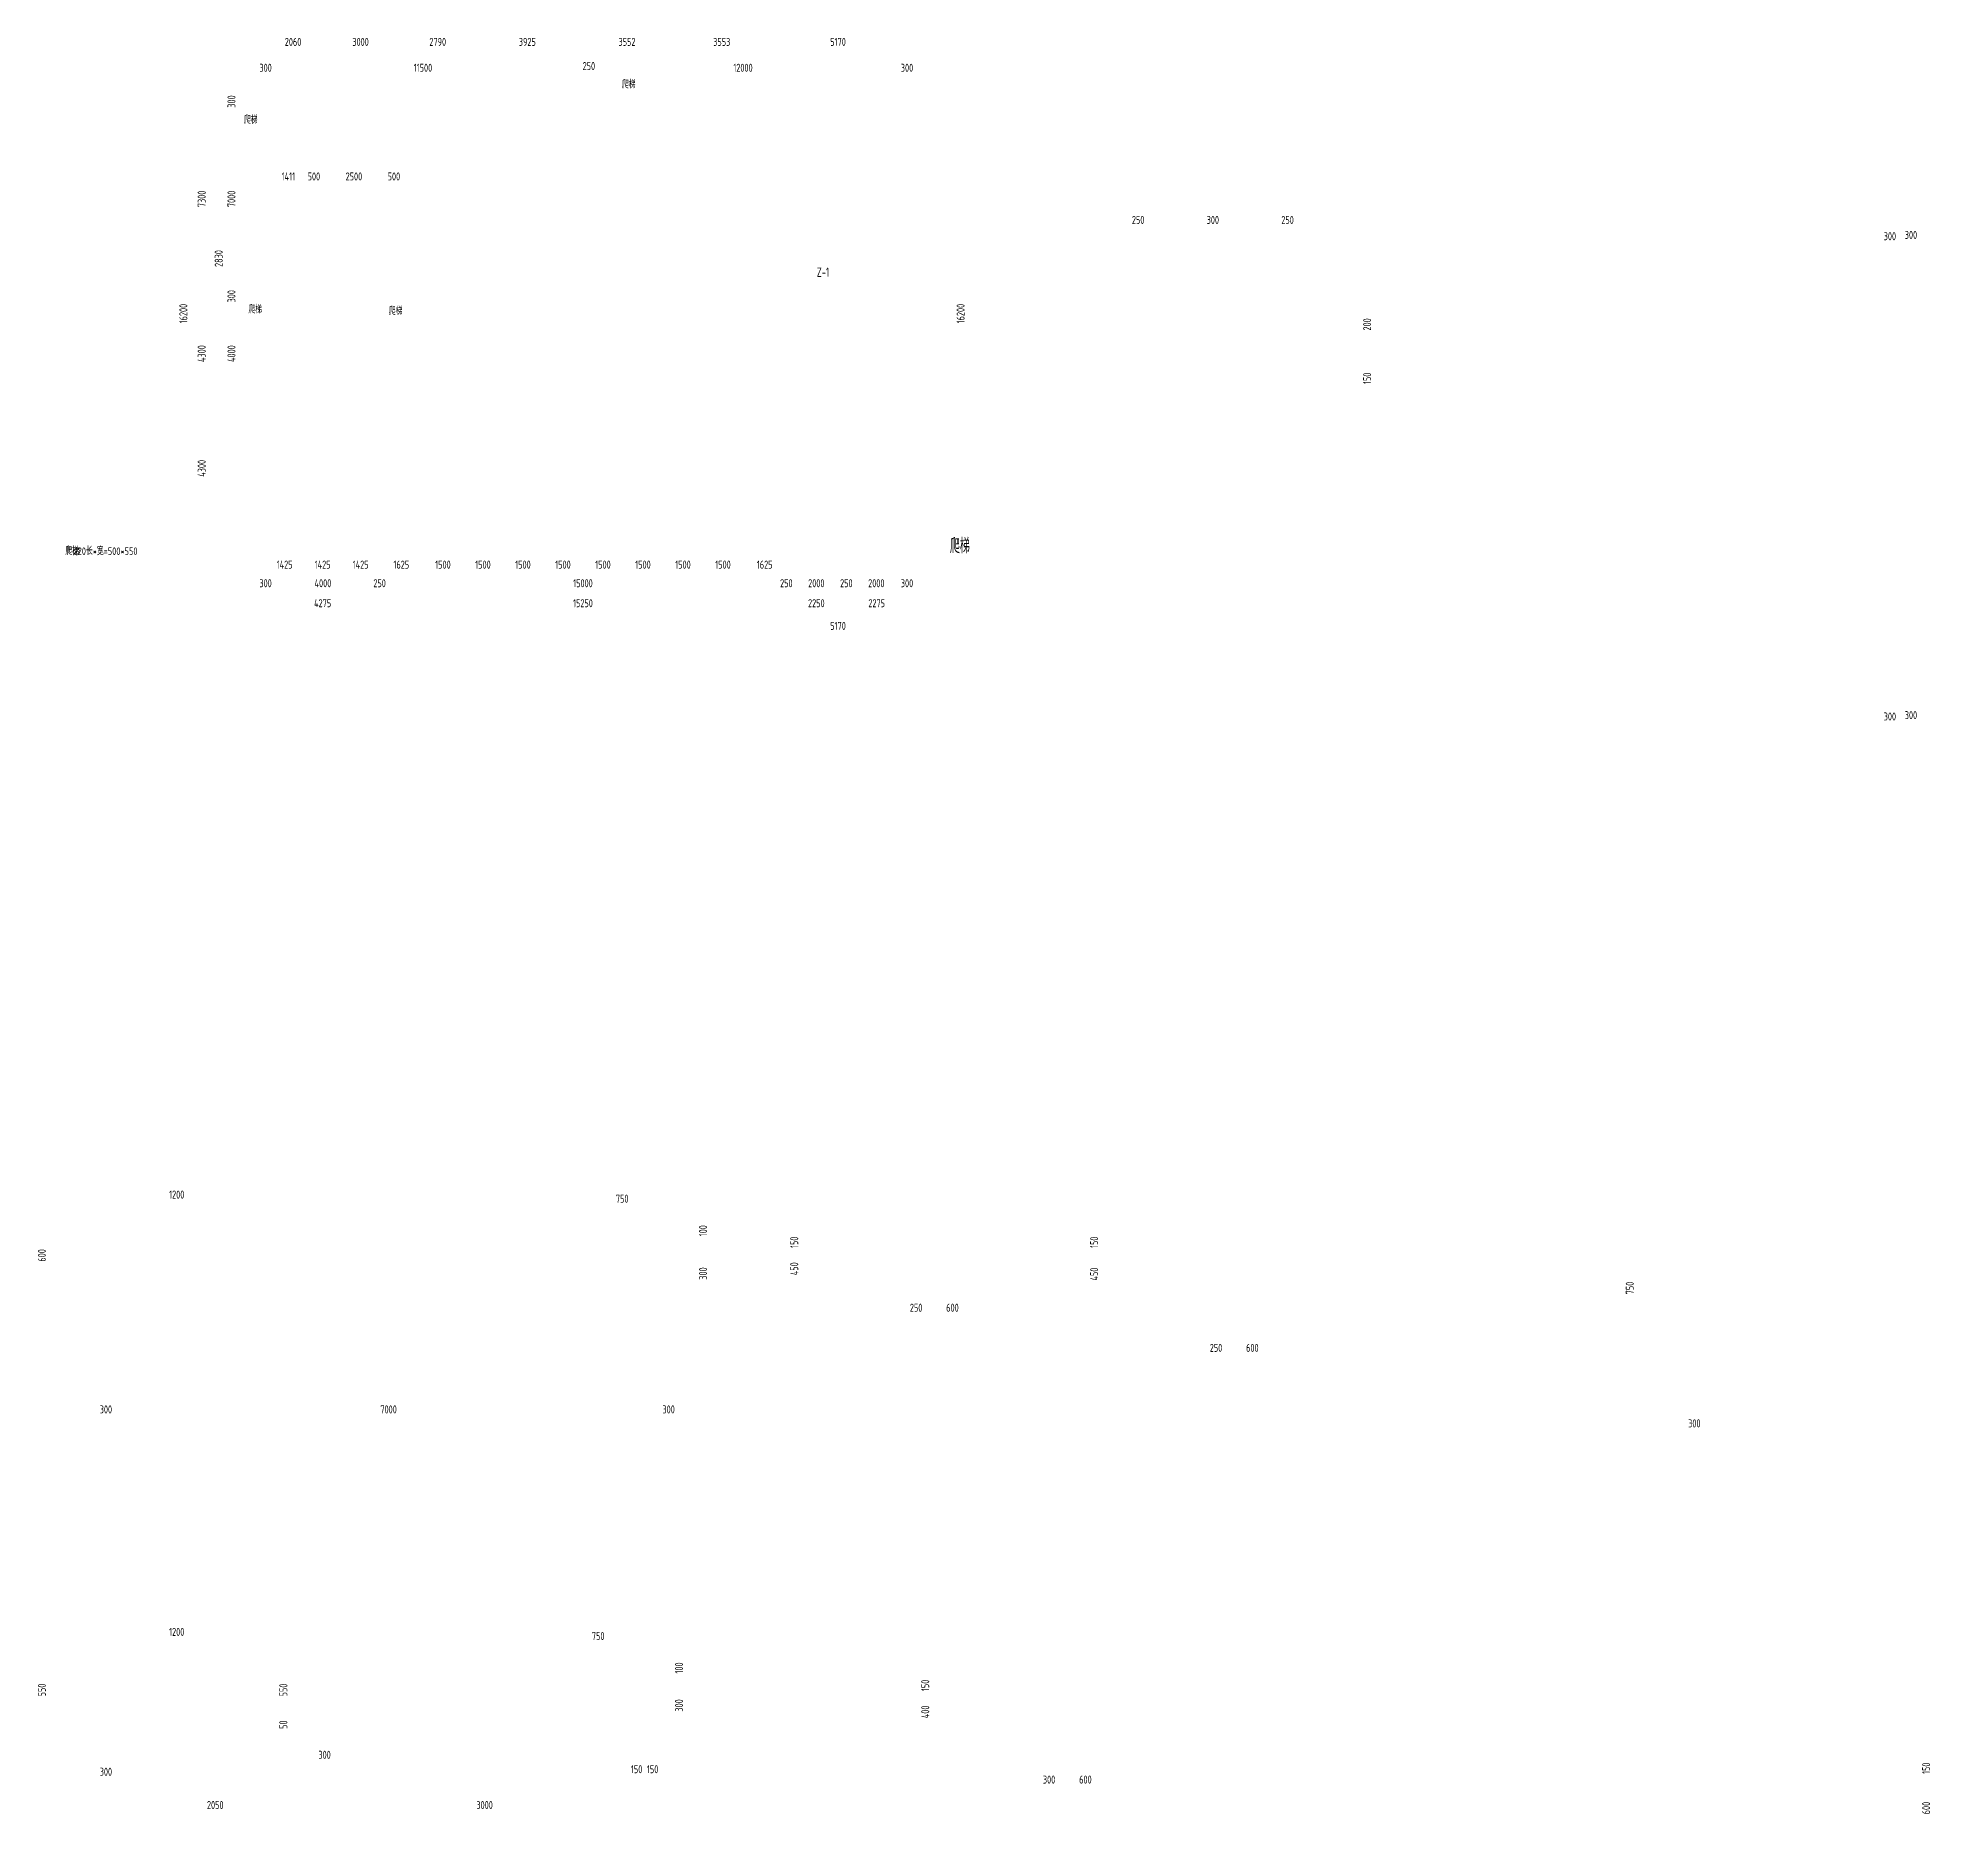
# Model space of a CAD drawing. Extents: x 838828 to 1489448, y 610351 to 848160.
# Drawn here: x 1019808 to 1090762, y 684683 to 751234 of the extents above; entities that cross this region are included whole.
import ezdxf

# ---------------------------------------------------------------- set-up
doc = ezdxf.new("R2010")
doc.units = 0
doc.header["$LTSCALE"] = 1000
doc.header["$MEASUREMENT"] = 0
doc.linetypes.add('DASHDOT', pattern=[1, 0.5, -0.25, 0, -0.25])
doc.layers.add('HATCH', color=8, linetype='CONTINUOUS', lineweight=13)
doc.layers.add('标注', color=8, linetype='CONTINUOUS', lineweight=13)
doc.layers.add('我的标注', color=8, linetype='CONTINUOUS')
doc.styles.add('TSSD_DIMENSION', font='tssdeng.shx', dxfattribs={"width": 0.7, "bigfont": 'tssdchn.shx'})

msp = doc.modelspace()

# ---------------------------------------------------------------- texts
at = {"layer": 'HATCH', "color": 7, "style": 'TSSD_DIMENSION', "width": 0.7}
for s, height, p in [('爬梯', 280, (1041709, 749342)), ('爬梯', 280, (1027536, 748014)), ('Z-1', 350, (1049016, 742274)), ('爬梯', 280, (1027705, 740907)), ('爬梯', 280, (1032968, 740844)), ('爬梯', 560, (1054008, 731914)), ('爬梯', 280, (1020840, 731851)), ('∅', 280, (1021125, 731851)), ('20长*宽=500*550', 280, (1021302, 731851))]:
    msp.add_text(s, height=height, dxfattribs=at).set_placement(p)
at = {"layer": 'HATCH', "color": 7, "ltscale": 0.001, "char_height": 300, "attachment_point": 5, "style": 'TSSD_DIMENSION'}
for s, insert in [('\\A1;250', (1061065, 744409)), ('\\A1;300', (1063866, 744409)), ('\\A1;250', (1066668, 744409))]:
    msp.add_mtext(s, dxfattribs=dict(at, insert=insert))
at = {"layer": 'HATCH', "color": 7, "ltscale": 0.001, "char_height": 300, "attachment_point": 5, "rotation": 90, "style": 'TSSD_DIMENSION'}
for s, insert in [('\\A1;200', (1069651, 740491)), ('\\A1;150', (1069651, 738471))]:
    msp.add_mtext(s, dxfattribs=dict(at, insert=insert))
at = {"layer": '我的标注', "color": 7, "linetype": 'Continuous', "ltscale": 0.001, "char_height": 300, "attachment_point": 5, "style": 'TSSD_DIMENSION'}
for s, insert in [('\\A1;2060', (1029378, 751083)), ('\\A1;3000', (1031909, 751083)), ('\\A1;2790', (1034803, 751083)), ('\\A1;3925', (1038161, 751083)), ('\\A1;3552', (1041899, 751083)), ('\\A1;3553', (1045452, 751083)), ('\\A1;5170', (1049813, 751083)), ('\\A1;300', (1028348, 750113)), ('\\A1;11500', (1034248, 750113)), ('\\A1;250', (1040469, 750177)), ('\\A1;12000', (1046248, 750113)), ('\\A1;300', (1052398, 750113)), ('\\A1;1411', (1029203, 746038)), ('\\A1;500', (1030159, 746038)), ('\\A1;2500', (1031659, 746038)), ('\\A1;500', (1033159, 746038)), ('\\A1;300', (1089252, 743797)), ('\\A1;1425', (1029061, 731486)), ('\\A1;1425', (1030486, 731486)), ('\\A1;1425', (1031911, 731486)), ('\\A1;1625', (1033436, 731486)), ('\\A1;1500', (1034998, 731486)), ('\\A1;1500', (1036498, 731486)), ('\\A1;1500', (1037998, 731486)), ('\\A1;1500', (1039498, 731486)), ('\\A1;1500', (1040998, 731486)), ('\\A1;1500', (1042498, 731486)), ('\\A1;1500', (1043998, 731486)), ('\\A1;1500', (1045498, 731486)), ('\\A1;1625', (1047061, 731486)), ('\\A1;300', (1028348, 730789)), ('\\A1;4000', (1030498, 730789)), ('\\A1;250', (1032623, 730789)), ('\\A1;15000', (1040248, 730789)), ('\\A1;250', (1047873, 730789)), ('\\A1;2000', (1048998, 730789)), ('\\A1;250', (1050123, 730789)), ('\\A1;2000', (1051248, 730789)), ('\\A1;300', (1052398, 730789)), ('\\A1;4275', (1030486, 730040)), ('\\A1;15250', (1040248, 730040)), ('\\A1;2250', (1048998, 730040)), ('\\A1;2275', (1051261, 730040)), ('\\A1;5170', (1049813, 729192)), ('\\A1;300', (1089252, 725794)), ('\\A1;300', (1022360, 699819)), ('\\A1;7000', (1032960, 699819)), ('\\A1;300', (1043460, 699819)), ('\\A1;2050', (1026460, 684987)), ('\\A1;3000', (1036560, 684987))]:
    msp.add_mtext(s, dxfattribs=dict(at, insert=insert))
at = {"layer": '我的标注', "color": 7, "linetype": 'Continuous', "ltscale": 0.001, "char_height": 300, "attachment_point": 5, "rotation": 90, "style": 'TSSD_DIMENSION'}
for s, insert in [('\\A1;300', (1027068, 748847)), ('\\A1;7300', (1025952, 745197)), ('\\A1;7000', (1027068, 745197)), ('\\A1;2830', (1026590, 742962)), ('\\A1;300', (1027068, 741547)), ('\\A1;16200', (1025264, 740897)), ('\\A1;16200', (1054407, 740897)), ('\\A1;4300', (1025952, 739397)), ('\\A1;4000', (1027068, 739397)), ('\\A1;4300', (1025952, 735097))]:
    msp.add_mtext(s, dxfattribs=dict(at, insert=insert))
at = {"layer": '我的标注', "color": 7, "ltscale": 0.001, "insert": (1090042, 743847), "char_height": 300, "attachment_point": 5, "style": 'TSSD_DIMENSION'}
msp.add_mtext('\\A1;300', dxfattribs=at)
at = {"layer": '我的标注', "color": 7, "linetype": 'DASHDOT', "ltscale": 0.001, "insert": (1090042, 725844), "char_height": 300, "attachment_point": 5, "style": 'TSSD_DIMENSION'}
msp.add_mtext('\\A1;300', dxfattribs=at)
at = {"layer": '标注', "color": 7, "ltscale": 0.001, "char_height": 300, "attachment_point": 5, "style": 'TSSD_DIMENSION'}
for s, insert in [('\\A1;1200', (1025015, 707870)), ('\\A1;750', (1041719, 707718)), ('\\A1;250', (1052740, 703631)), ('\\A1;600', (1054103, 703631)), ('\\A1;250', (1063984, 702126)), ('\\A1;600', (1065347, 702126)), ('\\A1;300', (1081920, 699294)), ('\\A1;1200', (1025015, 691478)), ('\\A1;750', (1040819, 691326)), ('\\A1;300', (1030560, 686871)), ('\\A1;300', (1022360, 686235)), ('\\A1;150', (1042260, 686330)), ('\\A1;150', (1042860, 686330)), ('\\A1;300', (1057725, 685941)), ('\\A1;600', (1059088, 685941))]:
    msp.add_mtext(s, dxfattribs=dict(at, insert=insert))
at = {"layer": '标注', "color": 7, "ltscale": 0.001, "char_height": 300, "attachment_point": 5, "rotation": 90, "style": 'TSSD_DIMENSION'}
for s, insert in [('\\A1;100', (1044750, 706516)), ('\\A1;150', (1048170, 706083)), ('\\A1;150', (1059415, 706083)), ('\\A1;600', (1019958, 705592)), ('\\A1;450', (1048170, 705092)), ('\\A1;300', (1044750, 704912)), ('\\A1;450', (1059415, 704892)), ('\\A1;750', (1079499, 704368)), ('\\A1;100', (1043850, 690125)), ('\\A1;550', (1019958, 689300)), ('\\A1;550', (1029014, 689300)), ('\\A1;150', (1053082, 689472)), ('\\A1;300', (1043850, 688720)), ('\\A1;400', (1053082, 688480)), ('\\A1;50', (1029014, 688000)), ('\\A1;150', (1090612, 686366)), ('\\A1;600', (1090612, 684874))]:
    msp.add_mtext(s, dxfattribs=dict(at, insert=insert))

doc.saveas('drawing.dxf')
